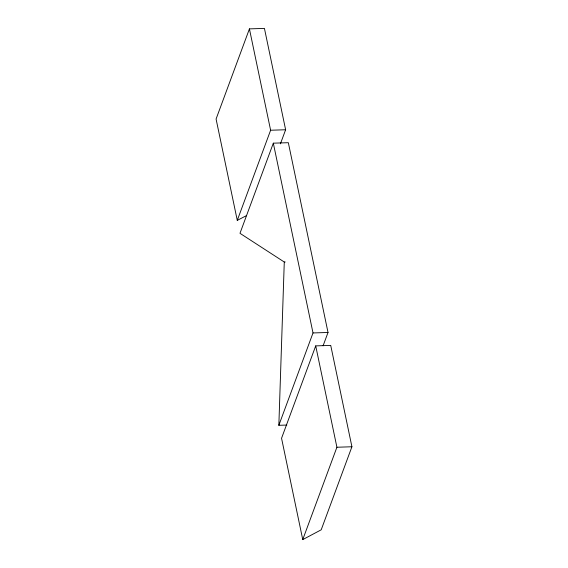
<?xml version="1.0" encoding="UTF-8"?>
<svg xmlns="http://www.w3.org/2000/svg" width="568" height="568" viewBox="0 0 568 568"><rect width="100%" height="100%" fill="white"/><g stroke="black" fill="none" stroke-linecap="round" stroke-linejoin="round"><path stroke-width="0.85" d="M286.79 425.049L278.845 425.304L284.277 262.018L239.98 233.313L273.322 143.172L288.331 142.696L328.02 332.472L323.093 345.784M280.422 143.825L285.626 129.76L264.432 28.4L249.423 28.876L216.081 119.024L237.275 220.377L246.448 215.627M237.275 220.377L270.616 130.235L249.423 28.876M278.845 425.304L313.011 332.947L273.322 143.172M315.716 345.884L281.55 438.248L302.751 539.6L321.204 529.809L351.919 446.76L330.725 345.408L315.716 345.884L336.909 447.243L302.751 539.6M270.616 130.235L285.626 129.76M284.277 262.018L285.214 261.983M313.011 332.947L328.02 332.472M336.909 447.243L351.919 446.76"/></g></svg>
